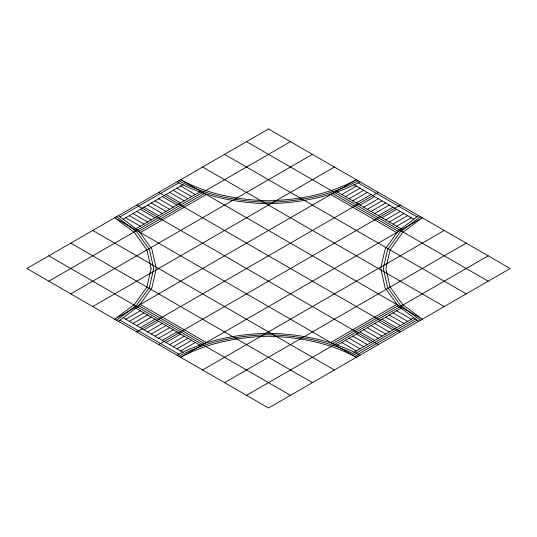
<?xml version="1.0" encoding="UTF-8"?>
<svg xmlns="http://www.w3.org/2000/svg" width="537" height="537" viewBox="0 0 537 537"><rect width="100%" height="100%" fill="white"/><g stroke="black" fill="none" stroke-linecap="round" stroke-linejoin="round"><path stroke-width="0.81" d="M116.556 320.287L136.713 305.123L149.387 287.456L153.71 268.5L149.387 249.544L136.713 231.877L116.556 216.713M118.382 321.348L138.955 305.868L151.89 287.845L156.301 268.5L151.89 249.155L138.955 231.132L118.382 215.652M418.618 215.652L398.045 231.132L385.11 249.155L380.699 268.5L385.11 287.845L398.045 305.868L418.618 321.348M420.444 216.713L400.287 231.877L387.613 249.544L383.29 268.5L387.613 287.456L400.287 305.123L420.444 320.287M119.973 216.847L179.036 182.748M123.154 219.244L183.184 184.587M135.868 228.809L199.757 191.924M48.82 281.18L290.47 141.667M139.016 231.219L203.926 193.743M140.09 232.716L206.517 194.367M70.783 293.867L312.433 154.354M92.753 306.546L334.403 167.034M125.705 319.233L140.352 310.775M341.727 194.515L356.373 186.057M129.37 321.348L144.017 312.89M345.392 196.629L360.032 188.172M133.028 323.462L147.675 315.004M349.05 198.744L363.697 190.286M136.693 325.576L151.333 317.119M352.708 200.858L367.355 192.4M140.352 327.691L154.998 319.233M356.373 202.973L371.02 194.515M136.693 331.913L378.343 192.4M144.017 329.805L158.657 321.348M360.032 205.087L374.678 196.629M147.675 331.913L162.322 323.462M363.697 207.195L378.343 198.744M151.333 334.027L165.98 325.576M367.355 209.309L382.002 200.858M154.998 336.142L169.645 327.691M371.02 211.424L385.667 202.973M158.657 338.256L173.303 329.805M374.678 213.538L389.325 205.087M162.322 340.371L176.968 331.913M378.343 215.652L392.983 207.195M158.657 344.6L400.307 205.087M165.98 342.485L180.627 334.027M382.002 217.767L396.648 209.309M169.645 344.6L184.292 336.142M385.667 219.881L400.307 211.424M173.303 346.714L187.95 338.256M389.325 221.996L403.972 213.538M176.968 348.828L191.608 340.371M392.983 224.11L407.63 215.652M180.627 350.943L195.273 342.485M396.648 226.225L411.295 217.767M202.597 369.966L444.247 230.454M224.567 382.646L466.217 243.133M330.483 342.633L396.91 304.284M333.074 343.257L397.984 305.781M246.53 395.333L488.18 255.82M337.243 345.076L401.132 308.191M353.816 352.413L413.846 317.756M355.89 353.333L415.437 318.958M357.964 354.252L417.027 320.153M358.206 180.774C330.631 195.555 299.559 201.536 268.5 202.227C237.441 201.536 206.369 195.555 178.794 180.774M360.032 181.828C331.9 196.911 300.19 203.013 268.5 203.724C236.81 203.013 205.1 196.911 176.968 181.828M176.968 355.172C205.1 340.089 236.81 333.987 268.5 333.276C300.19 333.987 331.9 340.089 360.032 355.172M178.794 356.226C206.369 341.445 237.441 335.464 268.5 334.773C299.559 335.464 330.631 341.445 358.206 356.226M357.964 182.748L417.027 216.847M353.816 184.587L413.846 219.244M337.243 191.924L401.132 228.809M246.53 141.667L488.18 281.18M333.074 193.743L397.977 231.219M330.483 194.367L396.91 232.716M224.567 154.354L466.217 293.867M202.597 167.034L444.247 306.546M180.627 186.057L195.273 194.515M396.648 310.775L411.295 319.233M176.968 188.172L191.608 196.629M392.983 312.89L407.63 321.348M173.303 190.286L187.95 198.744M389.325 315.004L403.972 323.462M169.645 192.4L184.292 200.858M385.667 317.119L400.307 325.576M165.98 194.515L180.627 202.973M382.002 319.233L396.648 327.691M158.657 192.4L400.307 331.913M162.322 196.629L176.968 205.087M378.343 321.348L392.983 329.805M158.657 198.744L173.303 207.195M374.678 323.462L389.325 331.913M154.998 200.858L169.645 209.309M371.02 325.576L385.667 334.027M151.333 202.973L165.98 211.424M367.355 327.691L382.002 336.142M147.675 205.087L162.322 213.538M363.697 329.805L378.343 338.256M144.017 207.195L158.657 215.652M360.032 331.913L374.678 340.371M136.693 205.087L378.343 344.6M140.352 209.309L154.998 217.767M356.373 334.027L371.02 342.485M136.693 211.424L151.333 219.881M352.708 336.142L367.355 344.6M133.028 213.538L147.675 221.996M349.05 338.256L363.697 346.714M129.37 215.652L144.017 224.11M345.392 340.371L360.032 348.828M125.705 217.767L140.352 226.225M341.727 342.485L356.373 350.943M92.753 230.454L334.403 369.966M70.783 243.133L312.433 382.646M140.09 304.284L206.517 342.633M139.016 305.781L203.926 343.257M48.82 255.82L290.47 395.333M135.868 308.191L199.757 345.076M123.154 317.756L183.184 352.413M119.973 320.153L179.036 354.252M151.119 268.5L146.89 287.067L134.472 304.372L114.723 319.233L356.373 179.72C329.369 194.193 298.921 200.053 268.5 200.731C238.079 200.053 207.631 194.193 180.627 179.72L422.277 319.233L402.528 304.372L390.11 287.067L385.881 268.5L390.11 249.933L402.528 232.628L422.277 217.767L180.627 357.28C207.631 342.807 238.079 336.947 268.5 336.269C298.921 336.947 329.369 342.807 356.373 357.28L114.723 217.767L134.472 232.628L146.89 249.933L151.119 268.5M268.5 128.987L26.85 268.5L268.5 408.013L510.15 268.5L268.5 128.987"/></g></svg>
